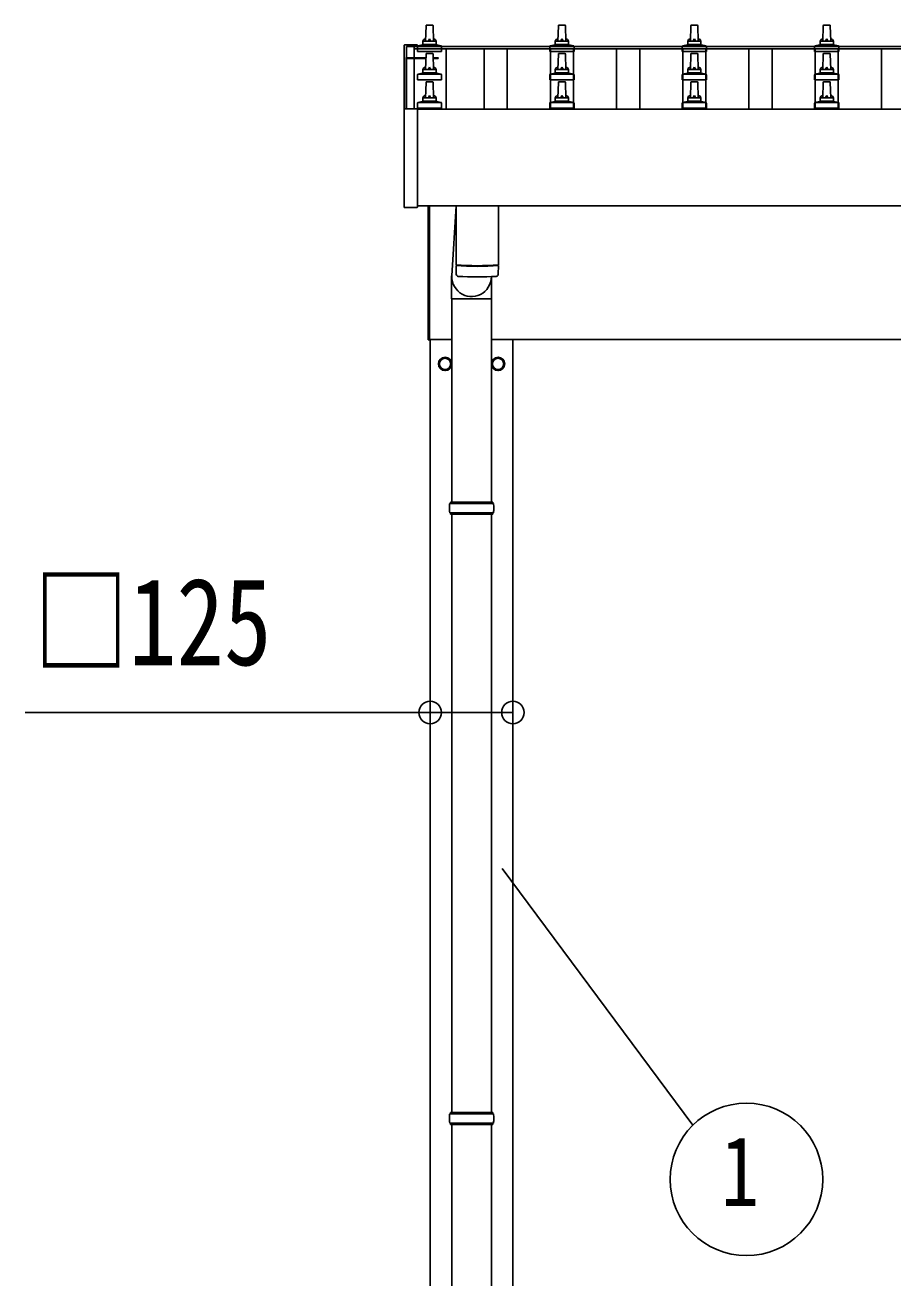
# Model space of a CAD drawing. Units: millimetres, scale not verified. Extents: x -16820 to 16820, y -11880 to 11880.
# Drawn here: x -13707 to -12396, y -2001 to -107 of the extents above; entities that cross this region are included whole.
import ezdxf
from ezdxf.enums import TextEntityAlignment as Align

# ---------------------------------------------------------------- set-up
doc = ezdxf.new("R2010")
doc.units = ezdxf.units.MM
doc.header["$LTSCALE"] = 50
for name, color, linetype in [('0-5_YKK_13', 4, 'Continuous'), ('0-6_YKK_A1', 4, 'Continuous'), ('0-7_YKK_D', 6, 'Continuous')]:
    doc.layers.add(name, color=color, linetype=linetype)
doc.styles.add('ＭＳ ゴシック', font='')
doc.styles.get('ＭＳ ゴシック').set_extended_font_data('MS Gothic')

msp = doc.modelspace()

# ---------------------------------------------------------------- linework, layer by layer
at = {"layer": '0-5_YKK_13'}
for p, q in [((-13101.92, -131.31), (-13101.19, -107.79)), ((-13100.19, -106.81), (-13091.65, -106.81)), ((-13090.65, -107.79), (-13089.92, -131.31)), ((-12901.92, -131.31), (-12901.19, -107.79)), ((-12900.19, -106.81), (-12891.65, -106.81)), ((-12890.65, -107.79), (-12889.92, -131.31)), ((-12701.92, -131.31), (-12701.19, -107.79)), ((-12700.19, -106.81), (-12691.65, -106.81)), ((-12690.65, -107.79), (-12689.92, -131.31)), ((-12501.92, -131.31), (-12501.19, -107.79)), ((-12500.19, -106.81), (-12491.65, -106.81)), ((-12490.65, -107.79), (-12489.92, -131.31)), ((-13105.92, -135.52), (-13105.92, -131.31)), ((-13104.92, -131.31), (-13086.92, -131.31)), ((-13085.92, -135.52), (-13085.92, -131.31)), ((-12905.92, -135.52), (-12905.92, -131.31)), ((-12904.92, -131.31), (-12886.92, -131.31)), ((-12885.92, -135.52), (-12885.92, -131.31)), ((-12705.92, -135.52), (-12705.92, -131.31)), ((-12704.92, -131.31), (-12686.92, -131.31)), ((-12685.92, -135.52), (-12685.92, -131.31)), ((-12505.92, -135.52), (-12505.92, -131.31)), ((-12504.92, -131.31), (-12486.92, -131.31)), ((-12485.92, -135.52), (-12485.92, -131.31)), ((-13134.22, -137.43), (-13134.22, -138.03)), ((-13134.22, -138.03), (-13134.22, -234.05)), ((-13133.22, -136.91), (-13115.22, -136.91)), ((-13114.22, -138.03), (-13114.22, -137.43)), ((-13114.22, -138.1), (-13114.22, -138.03)), ((-13114.17, -146.81), (-13114.17, -139.1)), ((-13077.67, -146.81), (-13114.17, -146.81)), ((-13113.79, -138.31), (-13078.05, -138.31)), ((-13113.41, -138.13), (-13106.69, -136.5)), ((-13106.3, -136.31), (-13085.54, -136.31)), ((-13101.92, -174.17), (-13101.19, -150.64)), ((-13100.19, -149.67), (-13091.65, -149.67)), ((-13090.65, -150.64), (-13089.92, -174.17)), ((-13078.44, -138.13), (-13085.16, -136.5)), ((-13077.67, -146.81), (-13077.67, -139.1)), ((-12914.17, -146.81), (-12914.17, -139.1)), ((-12877.67, -146.81), (-12914.17, -146.81)), ((-12913.79, -138.31), (-12878.05, -138.31)), ((-12913.41, -138.13), (-12906.69, -136.5)), ((-12906.3, -136.31), (-12885.54, -136.31)), ((-12901.92, -174.17), (-12901.19, -150.64)), ((-12900.19, -149.67), (-12891.65, -149.67)), ((-12890.65, -150.64), (-12889.92, -174.17)), ((-12878.44, -138.13), (-12885.16, -136.5)), ((-12877.67, -146.81), (-12877.67, -139.1)), ((-12714.17, -146.81), (-12714.17, -139.1)), ((-12677.67, -146.81), (-12714.17, -146.81)), ((-12713.79, -138.31), (-12678.05, -138.31)), ((-12713.41, -138.13), (-12706.69, -136.5)), ((-12706.3, -136.31), (-12685.54, -136.31)), ((-12701.92, -174.17), (-12701.19, -150.64)), ((-12700.19, -149.67), (-12691.65, -149.67)), ((-12690.65, -150.64), (-12689.92, -174.17)), ((-12678.44, -138.13), (-12685.16, -136.5)), ((-12677.67, -146.81), (-12677.67, -139.1)), ((-12514.17, -146.81), (-12514.17, -139.1)), ((-12477.67, -146.81), (-12514.17, -146.81)), ((-12513.79, -138.31), (-12478.05, -138.31)), ((-12513.41, -138.13), (-12506.69, -136.5)), ((-12506.3, -136.31), (-12485.54, -136.31)), ((-12501.92, -174.17), (-12501.19, -150.64)), ((-12500.19, -149.67), (-12491.65, -149.67)), ((-12490.65, -150.64), (-12489.92, -174.17)), ((-12478.44, -138.13), (-12485.16, -136.5)), ((-12477.67, -146.81), (-12477.67, -139.1)), ((-13131.42, -156.7), (-13131.42, -233.56)), ((-13130.92, -169.53), (-13131.42, -169.53)), ((-13130.92, -170.04), (-13131.42, -170.04)), ((-13101.37, -156.2), (-13130.92, -156.2)), ((-13101.39, -156.84), (-13130.92, -156.84)), ((-13130.92, -157.34), (-13101.4, -157.34)), ((-13130.92, -157.34), (-13130.92, -233.56)), ((-13129.92, -157.34), (-13129.92, -156.84)), ((-13114.17, -189.67), (-13114.17, -181.95)), ((-13113.79, -181.17), (-13078.05, -181.17)), ((-13113.41, -180.98), (-13106.69, -179.35)), ((-13106.3, -179.17), (-13085.54, -179.17)), ((-13105.92, -178.38), (-13105.92, -174.17)), ((-13104.92, -174.17), (-13086.92, -174.17)), ((-13085.92, -178.38), (-13085.92, -174.17)), ((-13078.44, -180.98), (-13085.16, -179.35)), ((-13077.67, -189.67), (-13077.67, -181.95)), ((-12914.17, -189.67), (-12914.17, -181.95)), ((-12913.79, -181.17), (-12878.05, -181.17)), ((-12913.41, -180.98), (-12906.69, -179.35)), ((-12906.3, -179.17), (-12885.54, -179.17)), ((-12905.92, -178.38), (-12905.92, -174.17)), ((-12904.92, -174.17), (-12886.92, -174.17)), ((-12885.92, -178.38), (-12885.92, -174.17)), ((-12878.44, -180.98), (-12885.16, -179.35)), ((-12877.67, -189.67), (-12877.67, -181.95)), ((-12714.17, -189.67), (-12714.17, -181.95)), ((-12713.79, -181.17), (-12678.05, -181.17)), ((-12713.41, -180.98), (-12706.69, -179.35)), ((-12706.3, -179.17), (-12685.54, -179.17)), ((-12705.92, -178.38), (-12705.92, -174.17)), ((-12704.92, -174.17), (-12686.92, -174.17)), ((-12685.92, -178.38), (-12685.92, -174.17)), ((-12678.44, -180.98), (-12685.16, -179.35)), ((-12677.67, -189.67), (-12677.67, -181.95)), ((-12514.17, -189.67), (-12514.17, -181.95)), ((-12513.79, -181.17), (-12478.05, -181.17)), ((-12513.41, -180.98), (-12506.69, -179.35)), ((-12506.3, -179.17), (-12485.54, -179.17)), ((-12505.92, -178.38), (-12505.92, -174.17)), ((-12504.92, -174.17), (-12486.92, -174.17)), ((-12485.92, -178.38), (-12485.92, -174.17)), ((-12478.44, -180.98), (-12485.16, -179.35)), ((-12477.67, -189.67), (-12477.67, -181.95)), ((-13130.92, -194.53), (-13131.42, -194.53)), ((-13130.92, -195.04), (-13131.42, -195.04)), ((-13077.67, -189.67), (-13114.17, -189.67)), ((-13101.92, -217.02), (-13101.19, -193.5)), ((-13100.19, -192.52), (-13091.65, -192.52)), ((-13090.65, -193.5), (-13089.92, -217.02)), ((-12877.67, -189.67), (-12914.17, -189.67)), ((-12901.92, -217.02), (-12901.19, -193.5)), ((-12900.19, -192.52), (-12891.65, -192.52)), ((-12890.65, -193.5), (-12889.92, -217.02)), ((-12677.67, -189.67), (-12714.17, -189.67)), ((-12701.92, -217.02), (-12701.19, -193.5)), ((-12700.19, -192.52), (-12691.65, -192.52)), ((-12690.65, -193.5), (-12689.92, -217.02)), ((-12477.67, -189.67), (-12514.17, -189.67)), ((-12501.92, -217.02), (-12501.19, -193.5)), ((-12500.19, -192.52), (-12491.65, -192.52)), ((-12490.65, -193.5), (-12489.92, -217.02)), ((-13130.92, -223.53), (-13131.42, -223.53)), ((-13130.92, -224.04), (-13131.42, -224.04)), ((-13114.17, -232.52), (-13114.17, -224.81)), ((-13113.79, -224.02), (-13078.05, -224.02)), ((-13113.41, -223.84), (-13106.69, -222.21)), ((-13106.3, -222.02), (-13085.54, -222.02)), ((-13105.92, -221.24), (-13105.92, -217.02)), ((-13104.92, -217.02), (-13086.92, -217.02)), ((-13085.92, -221.24), (-13085.92, -217.02)), ((-13078.44, -223.84), (-13085.16, -222.21)), ((-13077.67, -232.52), (-13077.67, -224.81)), ((-12914.17, -232.52), (-12914.17, -224.81)), ((-12913.79, -224.02), (-12878.05, -224.02)), ((-12913.41, -223.84), (-12906.69, -222.21)), ((-12906.3, -222.02), (-12885.54, -222.02)), ((-12905.92, -221.24), (-12905.92, -217.02)), ((-12904.92, -217.02), (-12886.92, -217.02)), ((-12885.92, -221.24), (-12885.92, -217.02)), ((-12878.44, -223.84), (-12885.16, -222.21)), ((-12877.67, -232.52), (-12877.67, -224.81)), ((-12714.17, -232.52), (-12714.17, -224.81)), ((-12713.79, -224.02), (-12678.05, -224.02)), ((-12713.41, -223.84), (-12706.69, -222.21)), ((-12706.3, -222.02), (-12685.54, -222.02)), ((-12705.92, -221.24), (-12705.92, -217.02)), ((-12704.92, -217.02), (-12686.92, -217.02)), ((-12685.92, -221.24), (-12685.92, -217.02)), ((-12678.44, -223.84), (-12685.16, -222.21)), ((-12677.67, -232.52), (-12677.67, -224.81)), ((-12514.17, -232.52), (-12514.17, -224.81)), ((-12513.79, -224.02), (-12478.05, -224.02)), ((-12513.41, -223.84), (-12506.69, -222.21)), ((-12506.3, -222.02), (-12485.54, -222.02)), ((-12505.92, -221.24), (-12505.92, -217.02)), ((-12504.92, -217.02), (-12486.92, -217.02)), ((-12485.92, -221.24), (-12485.92, -217.02)), ((-12478.44, -223.84), (-12485.16, -222.21)), ((-12477.67, -232.52), (-12477.67, -224.81)), ((-13134.22, -234.06), (-13134.22, -382.06)), ((-13133.22, -233.56), (-13133.72, -233.56)), ((-13115.22, -233.56), (-13133.22, -233.56)), ((-13114.72, -233.56), (-13115.22, -233.56)), ((-13114.22, -382.06), (-13114.22, -234.06)), ((-13077.67, -232.52), (-13114.17, -232.52)), ((-12877.67, -232.52), (-12914.17, -232.52)), ((-12677.67, -232.52), (-12714.17, -232.52)), ((-12477.67, -232.52), (-12514.17, -232.52)), ((-13133.72, -382.56), (-13114.72, -382.56)), ((-13097.92, -582.5), (-13097.92, -379.85)), ((-13095.92, -379.85), (-13095.92, -582.5)), ((-13055.95, -379.85), (-13062.48, -485.82)), ((-13055.92, -379.85), (-13055.92, -469.48)), ((-12991.92, -379.85), (-12991.92, -469.48)), ((-13055.72, -483.46), (-13055.95, -470.48)), ((-13051.45, -469.76), (-13051.43, -470.76)), ((-12996.4, -469.76), (-12996.41, -470.76)), ((-12991.89, -470.48), (-12992.12, -483.46)), ((-13062.57, -520.48), (-13062.57, -485.82)), ((-13002.42, -487.76), (-13002.42, -828)), ((-13062.57, -520.48), (-13002.42, -520.48)), ((-13062.42, -520.48), (-13062.42, -828)), ((-13095.92, -582.5), (-13097.92, -582.5)), ((-13063.82, -618.75), (-13063.92, -618.75)), ((-13063.82, -619.25), (-13063.92, -619.25)), ((-13001.02, -618.75), (-13000.92, -618.75)), ((-13001.02, -619.25), (-13000.92, -619.25)), ((-12999.42, -830), (-13065.42, -830)), ((-13000.42, -828), (-13064.42, -828)), ((-13064.42, -828), (-13064.42, -830)), ((-13000.42, -828), (-13000.42, -830)), ((-12999.42, -844), (-13065.42, -844)), ((-13064.42, -846), (-13064.42, -844)), ((-13000.42, -846), (-13064.42, -846)), ((-13062.42, -846), (-13062.42, -1750.5)), ((-13002.42, -846), (-13002.42, -1750.5)), ((-13000.42, -846), (-13000.42, -844)), ((-12999.42, -1752.49), (-13065.42, -1752.49)), ((-13000.42, -1750.49), (-13064.42, -1750.49)), ((-13064.42, -1750.49), (-13064.42, -1752.49)), ((-13000.42, -1750.49), (-13000.42, -1752.49)), ((-12999.42, -1766.49), (-13065.42, -1766.49)), ((-13064.42, -1768.49), (-13064.42, -1766.49)), ((-13000.42, -1768.49), (-13064.42, -1768.49)), ((-13062.42, -1768.49), (-13062.42, -2673)), ((-13002.42, -1768.49), (-13002.42, -2673)), ((-13000.42, -1768.49), (-13000.42, -1766.49))]:
    msp.add_line(p, q, dxfattribs=at)
for points in [[(-13134.22, -137.43), (-13134.19, -137.24), (-13134.11, -137.12), (-13134.02, -137.03), (-13133.94, -136.98), (-13133.86, -136.95), (-13133.81, -136.94), (-13133.77, -136.93), (-13133.73, -136.93), (-13133.54, -136.92), (-13133.36, -136.91), (-13133.22, -136.91)], [(-13115.22, -136.91), (-13115.03, -136.92), (-13114.86, -136.92), (-13114.72, -136.93), (-13114.65, -136.93), (-13114.59, -136.95), (-13114.5, -136.98), (-13114.37, -137.08), (-13114.28, -137.21), (-13114.27, -137.23)], [(-13082.92, -156.84), (-13082.92, -156.2), (-13090.48, -156.2)], [(-13090.44, -157.34), (-13082.92, -157.34), (-13082.92, -156.84), (-13090.46, -156.84)]]:
    msp.add_lwpolyline(points, dxfattribs=at)
for points in [[(-13072.42, -609.19), (-13080.92, -614.09), (-13080.92, -623.91), (-13072.42, -628.81), (-13063.92, -623.91), (-13063.92, -614.09)], [(-12992.42, -609.19), (-12983.92, -614.09), (-12983.92, -623.91), (-12992.42, -628.81), (-13000.92, -623.91), (-13000.92, -614.09)]]:
    msp.add_lwpolyline(points, close=True, dxfattribs=at)
for centre, radius in [((-13072.42, -619), 10), ((-13072.42, -619), 8.5), ((-12992.42, -619), 10), ((-12992.42, -619), 8.5)]:
    msp.add_circle(centre, radius, dxfattribs=at)
for centre, radius, start, end in [((-13100.19, -107.81), 1, 90, 178.60509), ((-13091.65, -107.81), 1, 1.39491, 90), ((-12900.19, -107.81), 1, 90, 178.60509), ((-12891.65, -107.81), 1, 1.39491, 90), ((-12700.19, -107.81), 1, 90, 178.60509), ((-12691.65, -107.81), 1, 1.39491, 90), ((-12500.19, -107.81), 1, 90, 178.60509), ((-12491.65, -107.81), 1, 1.39491, 90), ((-13101.84, -131.94), 4.13, 90, 171.17633), ((-13104.92, -132.31), 1, 90, 180), ((-13092.59, -131.31), 4.83, 133.60282, 180), ((-13099.25, -131.31), 4.83, 0, 46.39718), ((-13090.01, -131.94), 4.13, 8.82367, 90), ((-13086.92, -132.31), 1, 0, 90), ((-12901.84, -131.94), 4.13, 90, 171.17633), ((-12904.92, -132.31), 1, 90, 180), ((-12892.59, -131.31), 4.83, 133.60282, 180), ((-12899.25, -131.31), 4.83, 0, 46.39718), ((-12890.01, -131.94), 4.13, 8.82367, 90), ((-12886.92, -132.31), 1, 0, 90), ((-12701.84, -131.94), 4.13, 90, 171.17633), ((-12704.92, -132.31), 1, 90, 180), ((-12692.59, -131.31), 4.83, 133.60282, 180), ((-12699.25, -131.31), 4.83, 0, 46.39718), ((-12690.01, -131.94), 4.13, 8.82367, 90), ((-12686.92, -132.31), 1, 0, 90), ((-12501.84, -131.94), 4.13, 90, 171.17633), ((-12504.92, -132.31), 1, 90, 180), ((-12492.59, -131.31), 4.83, 133.60282, 180), ((-12499.25, -131.31), 4.83, 0, 46.39718), ((-12490.01, -131.94), 4.13, 8.82367, 90), ((-12486.92, -132.31), 1, 0, 90), ((-13114.72, -137.43), 0.499, 0.00068, 23.5008), ((-13113.17, -139.1), 1, 103.62699, 180), ((-13106.92, -135.52), 1, 283.62699, 0), ((-13100.19, -150.67), 1, 90, 178.60509), ((-13091.65, -150.67), 1, 1.39491, 90), ((-13084.92, -135.52), 1, 180, 256.37301), ((-13078.67, -139.1), 1, 0, 76.37301), ((-12913.17, -139.1), 1, 103.62699, 180), ((-12906.92, -135.52), 1, 283.62699, 0), ((-12900.19, -150.67), 1, 90, 178.60509), ((-12891.65, -150.67), 1, 1.39491, 90), ((-12884.92, -135.52), 1, 180, 256.37301), ((-12878.67, -139.1), 1, 0, 76.37301), ((-12713.17, -139.1), 1, 103.62699, 180), ((-12706.92, -135.52), 1, 283.62699, 0), ((-12700.19, -150.67), 1, 90, 178.60509), ((-12691.65, -150.67), 1, 1.39491, 90), ((-12684.92, -135.52), 1, 180, 256.37301), ((-12678.67, -139.1), 1, 0, 76.37301), ((-12513.17, -139.1), 1, 103.62699, 180), ((-12506.92, -135.52), 1, 283.62699, 0), ((-12500.19, -150.67), 1, 90, 178.60509), ((-12491.65, -150.67), 1, 1.39491, 90), ((-12484.92, -135.52), 1, 180, 256.37301), ((-12478.67, -139.1), 1, 0, 76.37301), ((-13130.92, -156.7), 0.5, 90, 180), ((-13130.92, -157.34), 0.5, 90, 180), ((-13113.17, -181.95), 1, 103.62699, 180), ((-13106.92, -178.38), 1, 283.62699, 0), ((-13101.84, -174.8), 4.13, 90, 171.17633), ((-13104.92, -175.17), 1, 90, 180), ((-13092.59, -174.17), 4.83, 133.60282, 180), ((-13099.25, -174.17), 4.83, 0, 46.39718), ((-13090.01, -174.8), 4.13, 8.82367, 90), ((-13086.92, -175.17), 1, 0, 90), ((-13084.92, -178.38), 1, 180, 256.37301), ((-13078.67, -181.95), 1, 0, 76.37301), ((-12913.17, -181.95), 1, 103.62699, 180), ((-12906.92, -178.38), 1, 283.62699, 0), ((-12901.84, -174.8), 4.13, 90, 171.17633), ((-12904.92, -175.17), 1, 90, 180), ((-12892.59, -174.17), 4.83, 133.60282, 180), ((-12899.25, -174.17), 4.83, 0, 46.39718), ((-12890.01, -174.8), 4.13, 8.82367, 90), ((-12886.92, -175.17), 1, 0, 90), ((-12884.92, -178.38), 1, 180, 256.37301), ((-12878.67, -181.95), 1, 0, 76.37301), ((-12713.17, -181.95), 1, 103.62699, 180), ((-12706.92, -178.38), 1, 283.62699, 0), ((-12701.84, -174.8), 4.13, 90, 171.17633), ((-12704.92, -175.17), 1, 90, 180), ((-12692.59, -174.17), 4.83, 133.60282, 180), ((-12699.25, -174.17), 4.83, 0, 46.39718), ((-12690.01, -174.8), 4.13, 8.82367, 90), ((-12686.92, -175.17), 1, 0, 90), ((-12684.92, -178.38), 1, 180, 256.37301), ((-12678.67, -181.95), 1, 0, 76.37301), ((-12513.17, -181.95), 1, 103.62699, 180), ((-12506.92, -178.38), 1, 283.62699, 0), ((-12501.84, -174.8), 4.13, 90, 171.17633), ((-12504.92, -175.17), 1, 90, 180), ((-12492.59, -174.17), 4.83, 133.60282, 180), ((-12499.25, -174.17), 4.83, 0, 46.39718), ((-12490.01, -174.8), 4.13, 8.82367, 90), ((-12486.92, -175.17), 1, 0, 90), ((-12484.92, -178.38), 1, 180, 256.37301), ((-12478.67, -181.95), 1, 0, 76.37301), ((-13100.19, -193.52), 1, 90, 178.60509), ((-13091.65, -193.52), 1, 1.39491, 90), ((-12900.19, -193.52), 1, 90, 178.60509), ((-12891.65, -193.52), 1, 1.39491, 90), ((-12700.19, -193.52), 1, 90, 178.60509), ((-12691.65, -193.52), 1, 1.39491, 90), ((-12500.19, -193.52), 1, 90, 178.60509), ((-12491.65, -193.52), 1, 1.39491, 90), ((-13113.17, -224.81), 1, 103.62699, 180), ((-13106.92, -221.24), 1, 283.62699, 0), ((-13101.84, -217.66), 4.13, 90, 171.17633), ((-13104.92, -218.02), 1, 90, 180), ((-13092.59, -217.02), 4.83, 133.60282, 180), ((-13099.25, -217.02), 4.83, 0, 46.39718), ((-13090.01, -217.66), 4.13, 8.82367, 90), ((-13086.92, -218.02), 1, 0, 90), ((-13084.92, -221.24), 1, 180, 256.37301), ((-13078.67, -224.81), 1, 0, 76.37301), ((-12913.17, -224.81), 1, 103.62699, 180), ((-12906.92, -221.24), 1, 283.62699, 0), ((-12901.84, -217.66), 4.13, 90, 171.17633), ((-12904.92, -218.02), 1, 90, 180), ((-12892.59, -217.02), 4.83, 133.60282, 180), ((-12899.25, -217.02), 4.83, 0, 46.39718), ((-12890.01, -217.66), 4.13, 8.82367, 90), ((-12886.92, -218.02), 1, 0, 90), ((-12884.92, -221.24), 1, 180, 256.37301), ((-12878.67, -224.81), 1, 0, 76.37301), ((-12713.17, -224.81), 1, 103.62699, 180), ((-12706.92, -221.24), 1, 283.62699, 0), ((-12701.84, -217.66), 4.13, 90, 171.17633), ((-12704.92, -218.02), 1, 90, 180), ((-12692.59, -217.02), 4.83, 133.60282, 180), ((-12699.25, -217.02), 4.83, 0, 46.39718), ((-12690.01, -217.66), 4.13, 8.82367, 90), ((-12686.92, -218.02), 1, 0, 90), ((-12684.92, -221.24), 1, 180, 256.37301), ((-12678.67, -224.81), 1, 0, 76.37301), ((-12513.17, -224.81), 1, 103.62699, 180), ((-12506.92, -221.24), 1, 283.62699, 0), ((-12501.84, -217.66), 4.13, 90, 171.17633), ((-12504.92, -218.02), 1, 90, 180), ((-12492.59, -217.02), 4.83, 133.60282, 180), ((-12499.25, -217.02), 4.83, 0, 46.39718), ((-12490.01, -217.66), 4.13, 8.82367, 90), ((-12486.92, -218.02), 1, 0, 90), ((-12484.92, -221.24), 1, 180, 256.37301), ((-12478.67, -224.81), 1, 0, 76.37301), ((-13133.72, -234.06), 0.5, 90, 180), ((-13114.72, -234.06), 0.5, 0, 90), ((-13133.72, -382.06), 0.5, 180, 270), ((-13114.72, -382.06), 0.5, 270, 0), ((-13023.92, 10.25), 480.8, 266.18381, 273.81619), ((-13023.92, 9.25), 480.8, 266.18381, 273.81619), ((-13052.3, -483.23), 3.43, 183.91307, 262.91645), ((-13023.93, 32.23), 519.67, 266.82357, 273.17802), ((-12995.54, -483.23), 3.43, 277.00994, 356.09787), ((-13072.42, -619), 8.6, 171.25399, 188.74601), ((-13072.42, -619), 8.6, 111.25399, 128.74601), ((-13072.42, -619), 8.6, 51.25399, 68.74601), ((-13072.42, -619), 8.6, 1.66581, 8.74601), ((-13072.42, -619), 8.6, 351.25399, 358.33419), ((-12992.42, -619), 8.6, 171.25399, 178.33419), ((-12992.42, -619), 8.6, 181.66581, 188.74601), ((-12992.42, -619), 8.6, 111.25399, 128.74601), ((-12992.42, -619), 8.6, 51.25399, 68.74601), ((-12992.42, -619), 8.6, 351.25399, 8.74601), ((-13072.42, -619), 8.6, 231.25399, 248.74601), ((-13072.42, -619), 8.6, 291.25399, 308.74601), ((-12992.42, -619), 8.6, 231.25399, 248.74601), ((-12992.42, -619), 8.6, 291.25399, 308.74601), ((-13016.67, -837), 49.25, 171.82876, 180.00002), ((-13048.17, -837), 49.25, 359.99998, 8.17124), ((-13016.67, -837), 49.25, 180.00002, 188.17127), ((-13048.17, -837), 49.25, 351.82873, 359.99998), ((-13016.67, -1759.49), 49.25, 171.82876, 180.00002), ((-13016.67, -1759.49), 49.25, 180.00002, 188.17127), ((-13048.17, -1759.49), 49.25, 359.99998, 8.17124), ((-13048.17, -1759.49), 49.25, 351.82873, 359.99998)]:
    msp.add_arc(centre, radius, start, end, dxfattribs=at)
msp.add_ellipse((-13032.42, -485.82), major_axis=(0, -31.56), ratio=0.952301, start_param=4.5832251, end_param=7.8170597, dxfattribs=at)
at = {"layer": '0-6_YKK_A1'}
for p, q in [((-13130.92, -139.06), (-13118.92, -139.06)), ((-13130.92, -233.56), (-13130.92, -139.06)), ((-13118.92, -139.06), (-13118.92, -233.56)), ((-13118.92, -139.11), (-7672.92, -139.11)), ((-13118.92, -139.11), (-13118.92, -142.69)), ((-13118.92, -142.69), (-7672.92, -142.69)), ((-13070.92, -142.69), (-13070.92, -234.19)), ((-13013.42, -234.11), (-13013.42, -142.69)), ((-12978.42, -234.11), (-12978.42, -142.69)), ((-12913.42, -234.11), (-12913.42, -142.69)), ((-12878.42, -234.11), (-12878.42, -142.69)), ((-12813.42, -234.11), (-12813.42, -142.69)), ((-12778.42, -234.11), (-12778.42, -142.69)), ((-12713.42, -234.11), (-12713.42, -142.69)), ((-12678.42, -234.11), (-12678.42, -142.69)), ((-12613.42, -234.11), (-12613.42, -142.69)), ((-12578.42, -234.11), (-12578.42, -142.69)), ((-12513.42, -234.11), (-12513.42, -142.69)), ((-12478.42, -234.11), (-12478.42, -142.69)), ((-12413.42, -234.11), (-12413.42, -142.69)), ((-13114.22, -234.19), (-7677.62, -234.19)), ((-7677.62, -379.85), (-13114.22, -379.85)), ((-13095.92, -582), (-13062.42, -582)), ((-13094.92, -3382), (-13094.92, -582)), ((-13002.42, -582), (-7789.42, -582)), ((-12969.92, -582), (-12969.92, -3382))]:
    msp.add_line(p, q, dxfattribs=at)
at = {"layer": '0-7_YKK_D'}
msp.add_line((-12985.98, -1381.68), (-12698.31, -1769.9), dxfattribs=at)
msp.add_lwpolyline([(-12969.92, -1146), (-13094.92, -1146), (-13706.92, -1146)], dxfattribs=at)
for centre, radius in [((-13094.92, -1146), 17), ((-12969.92, -1146), 17), ((-12617.15, -1851.66), 115.2)]:
    msp.add_circle(centre, radius, dxfattribs=at)

# ---------------------------------------------------------------- texts
at = {"layer": '0-7_YKK_D', "style": 'ＭＳ ゴシック', "width": 0.8}
for s, height, p in [('□125', 132, (-13694.12, -1114)), ('1', 105.6, (-12655.55, -1923.66))]:
    msp.add_text(s, height=height, dxfattribs=at).set_placement(p, align=Align.BOTTOM_LEFT)

doc.saveas('drawing.dxf')
